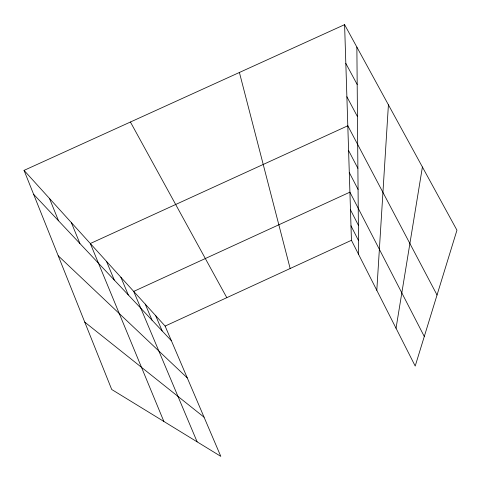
<?xml version="1.0" encoding="UTF-8"?>
<svg xmlns="http://www.w3.org/2000/svg" width="481" height="481" viewBox="0 0 481 481"><rect width="100%" height="100%" fill="white"/><g stroke="black" fill="none" stroke-linecap="round" stroke-linejoin="round"><path stroke-width="0.72" d="M376.809 290.32L388.414 104.822M396.037 328.252L422.408 167.003M165.121 326.076L351.443 240.296L344.594 24.651L24.05 170.382L111.712 389.49L220.797 456.349L165.121 326.076L24.05 170.382M84.746 322.096L204.058 417.189M58.225 255.802L187.265 377.892M33.628 194.318L171.38 340.728M130.423 122.024L226.81 297.673M344.594 24.651L456.95 230.201L415.205 366.053L351.443 240.296M345.821 63.408L357.185 84.488M346.885 96.759L357.455 116.612M437.037 295.009L347.805 125.775L90.326 243.524L163.859 421.452M348.593 150.535L357.894 168.326M349.29 172.517L358.068 189.436M424.29 336.49L349.915 192.16L133.718 291.414L197.132 441.841M350.475 209.824L358.375 225.24M350.986 225.793L358.501 240.548M155.664 315.638L162.181 330.946M145.244 304.142L152.038 320.166M120.887 277.254L128.295 294.931M106.517 261.399L114.28 280.038M71.332 222.565L79.912 243.506M49.477 198.443L58.526 220.785M239.406 72.475L290.157 268.512M356.872 47.12L358.616 254.443"/></g></svg>
